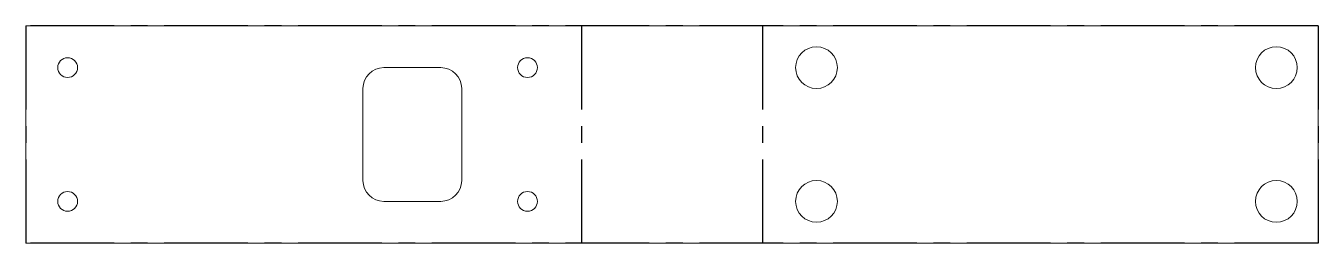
# Model space of a CAD drawing. Header units: inches. Extents: x 0 to 7.73, y 0 to 1.3.
import ezdxf

# ---------------------------------------------------------------- set-up
doc = ezdxf.new("R2010")
doc.units = ezdxf.units.IN
doc.header["$MEASUREMENT"] = 0
doc.linetypes.add('CENTERX2', pattern=[0.8, 0.5, -0.1, 0.1, -0.1])

msp = doc.modelspace()

# ---------------------------------------------------------------- linework, layer by layer
at = {"color": 7, "linetype": 'CENTERX2'}
for p, q in [((7.7281, 1.3), (0, 1.3)), ((0, 1.3), (0, 0)), ((3.3226, 1.3), (3.3226, 0)), ((4.4054, 1.3), (4.4054, 0)), ((7.7281, 1.3), (7.7281, 0)), ((7.7281, 0), (0, 0))]:
    msp.add_line(p, q, dxfattribs=at)
at = {"color": 7, "linetype": 'Continuous', "lineweight": 15}
for p, q in [((0, 1.3), (0, 0)), ((0, 1.3), (7.7281, 1.3)), ((7.7281, 0), (7.7281, 1.3)), ((2.4813, 1.05), (2.1407, 1.05)), ((2.0157, 0.925), (2.0157, 0.375)), ((2.6063, 0.375), (2.6063, 0.925)), ((2.1407, 0.25), (2.4813, 0.25)), ((7.7281, 0), (0, 0))]:
    msp.add_line(p, q, dxfattribs=at)
for centre, radius in [((4.7281, 1.05), 0.125), ((7.4781, 1.05), 0.125), ((0.25, 1.05), 0.0591), ((3, 1.05), 0.0591), ((4.7281, 0.25), 0.125), ((7.4781, 0.25), 0.125), ((0.25, 0.25), 0.0591), ((3, 0.25), 0.0591)]:
    msp.add_circle(centre, radius, dxfattribs=at)
for centre, start, end in [((2.1407, 0.925), 90, 180), ((2.4813, 0.925), 0, 90), ((2.1407, 0.375), 180, 270), ((2.4813, 0.375), 270, 0)]:
    msp.add_arc(centre, 0.125, start, end, dxfattribs=at)

doc.saveas('drawing.dxf')
